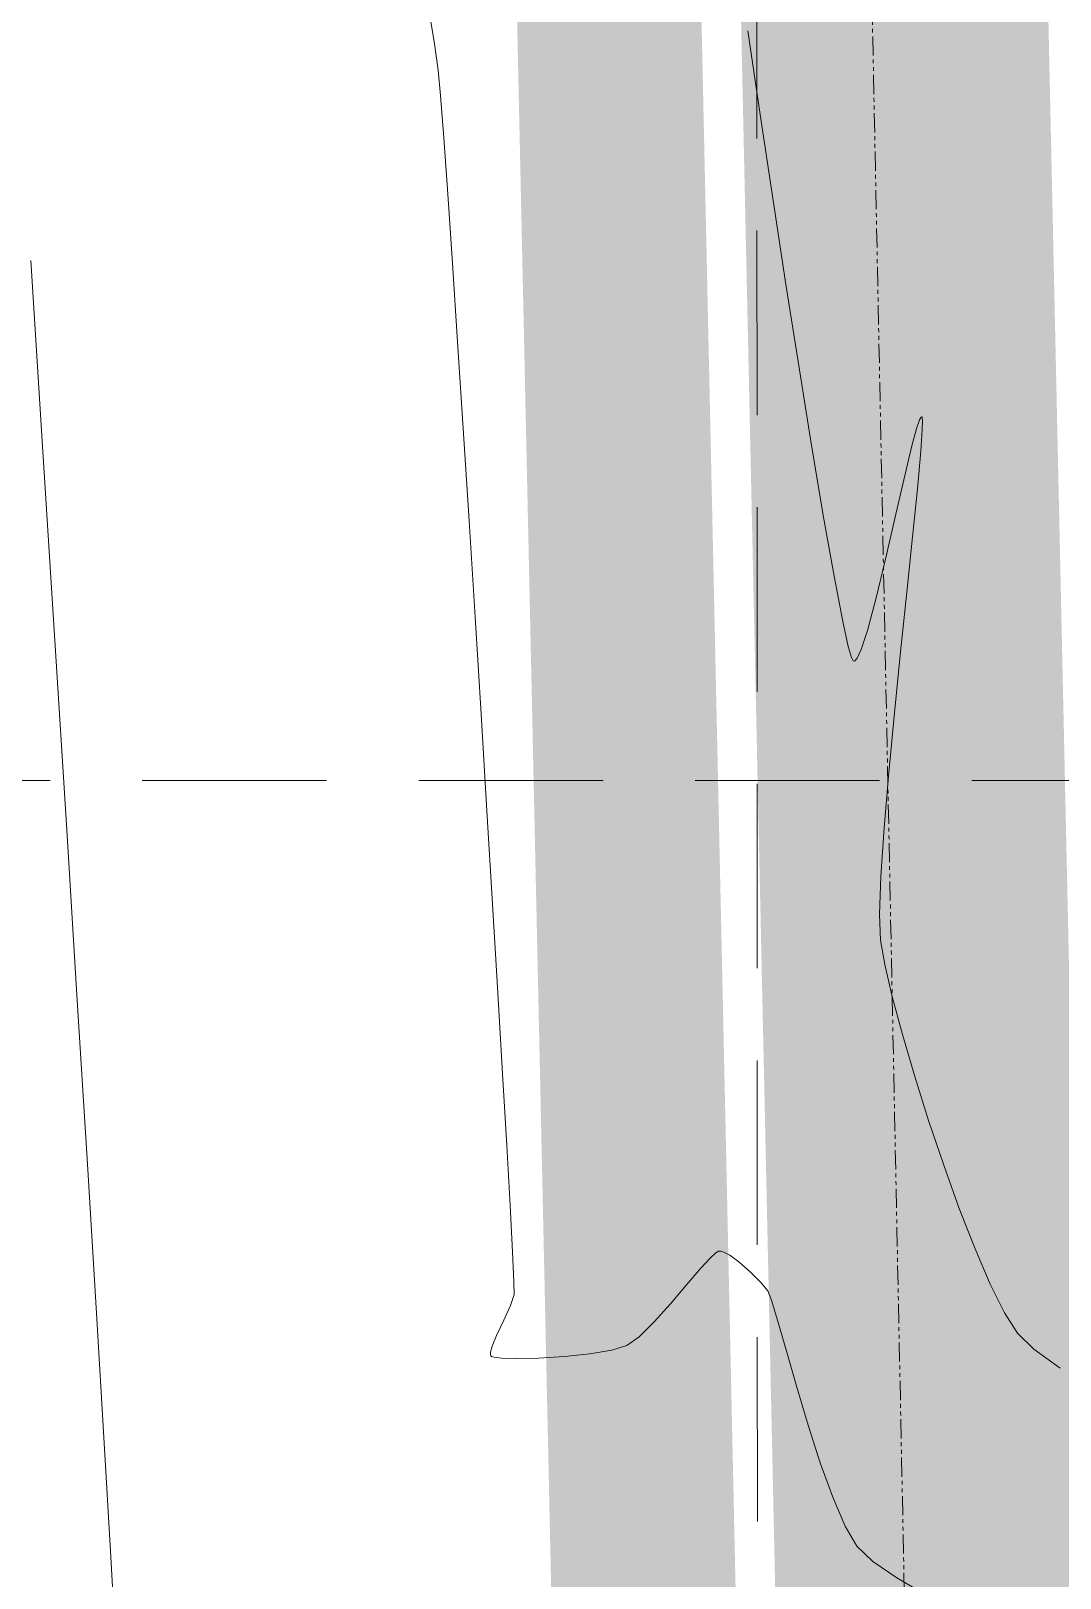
# Model space of a CAD drawing. Extents: x 2140663 to 2528301, y 336313 to 7007653.
# Drawn here: x 2527315.3 to 2527348.8, y 7006912.2 to 7006962.5 of the extents above; entities that cross this region are included whole.
import ezdxf

# ---------------------------------------------------------------- set-up
doc = ezdxf.new("R2010")
doc.units = 0
doc.header["$MEASUREMENT"] = 0
doc.linetypes.add('HIDDEN', pattern=[0.375, 0.25, -0.125])
doc.linetypes.add('PHANTOM2', pattern=[1.25, 0.625, -0.125, 0.125, -0.125, 0.125, -0.125])
for name, color, linetype in [('1 EXISTING CONTOURS', 43, 'Continuous'), ('1 SILT FENCE', 200, 'Continuous'), ('GRID', 254, 'HIDDEN'), ('LIMITS OF DISTURBANCE', 1, 'HIDDEN'), ('xdrc002pt$0$v-prop-line', 3, 'PHANTOM2')]:
    doc.layers.add(name, color=color, linetype=linetype)

msp = doc.modelspace()

# ---------------------------------------------------------------- linework, layer by layer
at = {"layer": '1 EXISTING CONTOURS', "color": 43, "lineweight": 0, "extrusion": (0.9861016082344177, 0.1661433665166774, 0), "elevation": 3656362.93537411}
msp.add_lwpolyline([(6489679.182845888, 600), (6489677.81232789, 600)], dxfattribs=at)
at = {"layer": '1 EXISTING CONTOURS', "color": 43, "lineweight": 0, "extrusion": (0.9893972987971068, 0.1452342422880654, 0), "elevation": 3518192.936114548}
msp.add_lwpolyline([(6565613.672265488, 601), (6565610.92652899, 601)], dxfattribs=at)
at = {"layer": '1 EXISTING CONTOURS', "color": 43, "lineweight": 0, "extrusion": (0.9903312599146727, 0.1387227293410027, 0), "elevation": 3474917.286902638}
msp.add_lwpolyline([(6588615.778157329, 600.0000000000007), (6588614.839179701, 600.0000000000007)], dxfattribs=at)
at = {"layer": '1 EXISTING CONTOURS', "color": 43, "lineweight": 0}
for points, elevation in [([(2527328.581769924, 7006961.245050706), (2527328.656532361, 7006960.412654253)], 600), ([(2527339.059566115, 7006959.800960376), (2527339.479987877, 7006957.000189374)], 601), ([(2527329.212301604, 7006952.401770879), (2527329.394308626, 7006949.581473838)], 600), ([(2527344.24627339, 7006949.867790184), (2527344.295991503, 7006949.95246915)], 601), ([(2527344.295991503, 7006949.95246915), (2527344.315952828, 7006949.961030512)], 601), ([(2527344.315952828, 7006949.961030512), (2527344.327835892, 7006949.946606187)], 601), ([(2527344.327835892, 7006949.946606187), (2527344.341101669, 7006949.847974292)], 601), ([(2527344.341101669, 7006949.847974292), (2527344.336595514, 7006949.536722888)], 601), ([(2527343.983940387, 7006948.973641173), (2527344.149283673, 7006949.587819407)], 601), ([(2527315.718333462, 7006948.839270432), (2527316.105604243, 7006942.686291289)], 599), ([(2527340.744539422, 7006948.963365289), (2527341.12495384, 7006946.696376664)], 601), ([(2527343.141868982, 7006945.328985256), (2527343.445365311, 7006946.655254939)], 601), ([(2527329.585095467, 7006946.575245596), (2527329.780439096, 7006943.45363579)], 600), ([(2527341.463717784, 7006944.780425955), (2527341.748171801, 7006943.30255009)], 601), ([(2527343.83374949, 7006944.258099729), (2527343.631714991, 7006942.321069944)], 601), ([(2527342.552963135, 7006943.0063873), (2527342.83863463, 7006944.068423074)], 601), ([(2527341.748171801, 7006943.30255009), (2527341.928124712, 7006942.494152103)], 601), ([(2527316.105604243, 7006942.686291289), (2527316.480618034, 7006936.695591382)], 599), ([(2527342.031063142, 7006942.135207931), (2527342.08291903, 7006942.024144019)], 601), ([(2527342.138237246, 7006942.018967411), (2527342.215469514, 7006942.105948784)], 601), ([(2527343.631714991, 7006942.321069944), (2527343.430378129, 7006940.335453159)], 601), ([(2527342.08291903, 7006942.024144019), (2527342.103512228, 7006942.00917061)], 601), ([(2527343.245122723, 7006938.394204036), (2527343.091332593, 7006936.590277236)], 601), ([(2527343.091332593, 7006936.590277236), (2527342.98439156, 7006935.016627423)], 601), ([(2527342.98439156, 7006935.016627423), (2527342.939683443, 7006933.766209255)], 601), ([(2527342.939683443, 7006933.766209255), (2527342.972592063, 7006932.931977397)], 601), ([(2527343.358135618, 7006931.098539314), (2527343.689064445, 7006929.867749671)], 601), ([(2527343.689064445, 7006929.867749671), (2527344.08964964, 7006928.505019534)], 601), ([(2527317.164845603, 7006925.64401755), (2527317.459544862, 7006920.804637765)], 599), ([(2527345.032444143, 7006925.616057508), (2527345.540980955, 7006924.205985478)], 601), ([(2527330.920699823, 7006924.297853015), (2527331.000468585, 7006922.79297769)], 600), ([(2527345.540980955, 7006924.205985478), (2527346.051829144, 7006922.896292678)], 601), ([(2527337.438113396, 7006922.60174636), (2527337.613931028, 7006922.760541798)], 600), ([(2527337.731972601, 7006922.820732419), (2527337.775139186, 7006922.818310132)], 600), ([(2527338.74342106, 7006922.139267386), (2527339.082901386, 7006921.796548542)], 600), ([(2527331.046786843, 7006921.807667549), (2527331.055431565, 7006921.412472229)], 600), ([(2527339.31106125, 7006921.52212757), (2527339.439525796, 7006921.190677634)], 600), ([(2527346.548152462, 7006921.745059041), (2527347.013114661, 7006920.810364497)], 601), ([(2527330.935016517, 7006921.04721649), (2527330.713904797, 7006920.567578035)], 600), ([(2527335.613780969, 7006920.516446739), (2527336.141064979, 7006921.108187836)], 600), ([(2527339.439525796, 7006921.190677634), (2527339.648929865, 7006920.496647052)], 600), ([(2527317.459544862, 7006920.804637765), (2527317.71295809, 7006916.570525491)], 599), ([(2527330.713904797, 7006920.567578035), (2527330.477019529, 7006920.070239303)], 600), ([(2527335.125229293, 7006920.032980567), (2527335.613780969, 7006920.516446739)], 600), ([(2527339.648929865, 7006920.496647052), (2527339.925293195, 7006919.532087866)], 600), ([(2527334.720687541, 7006919.744647774), (2527335.125229293, 7006920.032980567)], 600), ([(2527330.28057422, 7006919.528311973), (2527330.281951315, 7006919.439035228)], 600), ([(2527330.281951315, 7006919.439035228), (2527330.295620842, 7006919.409190757)], 600), ([(2527332.686802161, 7006919.389750524), (2527333.515609054, 7006919.477274751)], 600), ([(2527339.925293195, 7006919.532087866), (2527340.254635528, 7006918.389052118)], 600), ([(2527347.965810908, 7006919.630354669), (2527348.819606221, 7006919.006887007)], 601), ([(2527330.295620842, 7006919.409190757), (2527330.316682222, 7006919.3925663)], 600), ([(2527330.316682222, 7006919.3925663), (2527330.404087499, 7006919.364620404)], 600), ([(2527330.404087499, 7006919.364620404), (2527330.635891719, 7006919.335641329)], 600), ([(2527330.635891719, 7006919.335641329), (2527331.097902487, 7006919.320267049)], 600), ([(2527331.097902487, 7006919.320267049), (2527331.846150012, 7006919.33653193)], 600), ([(2527331.846150012, 7006919.33653193), (2527332.686802161, 7006919.389750524)], 600), ([(2527340.622976603, 7006917.159591851), (2527341.016336161, 7006915.935759104)], 600), ([(2527317.71295809, 7006916.570525491), (2527317.917828027, 7006913.052427799)], 599), ([(2527341.016336161, 7006915.935759104), (2527341.420733941, 7006914.809605919)], 600), ([(2527341.420733941, 7006914.809605919), (2527341.822189684, 7006913.87318434)], 600), ([(2527342.20672313, 7006913.218546407), (2527342.729694035, 7006912.718062534)], 600)]:
    msp.add_lwpolyline(points, dxfattribs=dict(at, elevation=elevation))
at = {"layer": '1 EXISTING CONTOURS', "color": 43, "lineweight": 0, "extrusion": (0.997099356955096, 0.07611092142218469, 0), "elevation": 3053303.99161849}
msp.add_lwpolyline([(6794278.408881997, 600), (6794277.03381758, 600)], dxfattribs=at)
at = {"layer": '1 EXISTING CONTOURS', "color": 43, "lineweight": 0, "extrusion": (0.9974987206463916, 0.07068452665762333, 0), "elevation": 3016290.789102961}
msp.add_lwpolyline([(6810789.642403229, 600.0000000000007), (6810787.798585719, 600.0000000000007)], dxfattribs=at)
at = {"layer": '1 EXISTING CONTOURS', "color": 43, "lineweight": 0, "extrusion": (0.9977057330935797, 0.06769985341345178, 0), "elevation": 2995900.499956666}
msp.add_lwpolyline([(6819781.576865264, 600.0000000000007), (6819779.334935958, 600.0000000000007)], dxfattribs=at)
at = {"layer": '1 EXISTING CONTOURS', "color": 43, "lineweight": 0, "extrusion": (0.988426536926297, 0.1517003002630109, 0), "elevation": 3561046.89070026}
msp.add_lwpolyline([(6542464.084107935, 601), (6542461.253466815, 601)], dxfattribs=at)
at = {"layer": '1 EXISTING CONTOURS', "color": 43, "lineweight": 0, "extrusion": (0.9980073704117938, 0.06309745322702875, 0), "elevation": 2964400.340904424}
msp.add_lwpolyline([(6833525.617262062, 599.0000000000003), (6833519.400362776, 599.0000000000003)], dxfattribs=at)
at = {"layer": '1 EXISTING CONTOURS', "color": 43, "lineweight": 0, "extrusion": (0.99783439861112, 0.06577623391761263, 0), "elevation": 2982746.964877746}
msp.add_lwpolyline([(6825542.507843076, 600), (6825539.938462621, 600)], dxfattribs=at)
at = {"layer": '1 EXISTING CONTOURS', "color": 43, "lineweight": 0, "extrusion": (0.9878658542773059, 0.1553095423757621, 0), "elevation": 3584919.649254049}
msp.add_lwpolyline([(6529410.79418907, 601), (6529408.052973088, 601)], dxfattribs=at)
at = {"layer": '1 EXISTING CONTOURS', "color": 43, "lineweight": 0, "extrusion": (0.9871685886848072, 0.1596814876998782, 0), "elevation": 3613791.430619883}
msp.add_lwpolyline([(6513472.953027131, 601.0000000000007), (6513470.389139215, 601.0000000000007)], dxfattribs=at)
at = {"layer": '1 EXISTING CONTOURS', "color": 43, "lineweight": 0, "extrusion": (0.9449059680615797, -0.327341887820073, 0), "elevation": 94434.46406677132}
msp.add_lwpolyline([(7448214.088434719, 601.0000000000007), (7448214.384729574, 601.0000000000007)], dxfattribs=at)
at = {"layer": '1 EXISTING CONTOURS', "color": 43, "lineweight": 0, "extrusion": (0.9979922323071119, 0.06333643702220475, 0), "elevation": 2966050.324886228}
msp.add_lwpolyline([(6832809.215461464, 600), (6832806.203185271, 600)], dxfattribs=at)
at = {"layer": '1 EXISTING CONTOURS', "color": 43, "lineweight": 0, "extrusion": (0.99773797158555, -0.06722306193823793, 0), "elevation": 2050598.809187806}
msp.add_lwpolyline([(7160995.442650418, 601), (7160994.752486836, 601)], dxfattribs=at)
at = {"layer": '1 EXISTING CONTOURS', "color": 43, "lineweight": 0, "extrusion": (0.9728226610543877, -0.2315514416691462, 0), "elevation": 836188.3633079277}
msp.add_lwpolyline([(7401727.800665992, 601.0000000000007), (7401728.889485159, 601.0000000000007)], dxfattribs=at)
at = {"layer": '1 EXISTING CONTOURS', "color": 43, "lineweight": 0, "extrusion": (0.9959161475260697, -0.09028303881035456, 0), "elevation": 1884414.354171566}
msp.add_lwpolyline([(7206509.825371686, 601.0000000000007), (7206508.586772612, 601.0000000000007)], dxfattribs=at)
at = {"layer": '1 EXISTING CONTOURS', "color": 43, "lineweight": 0, "extrusion": (0.9750851216297818, -0.2218310293359199, 0), "elevation": 910016.8017871818}
msp.add_lwpolyline([(7393012.629563433, 601), (7393013.920895077, 601)], dxfattribs=at)
at = {"layer": '1 EXISTING CONTOURS', "color": 43, "lineweight": 0, "extrusion": (0.9949624993325524, -0.100247817541933, 0), "elevation": 1812181.474398413}
msp.add_lwpolyline([(7225010.849353957, 601), (7225009.280458847, 601)], dxfattribs=at)
at = {"layer": '1 EXISTING CONTOURS', "color": 43, "lineweight": 0, "extrusion": (0.9847258913181546, 0.1741118001965001, 0), "elevation": 3708730.345122258}
msp.add_lwpolyline([(6459881.918031947, 601), (6459879.972362878, 601)], dxfattribs=at)
at = {"layer": '1 EXISTING CONTOURS', "color": 43, "lineweight": 0, "extrusion": (0.9946002238986035, -0.1037805117584617, 0), "elevation": 1786512.481947393}
msp.add_lwpolyline([(7231399.169643137, 601.0000000000003), (7231397.364407141, 601.0000000000003)], dxfattribs=at)
at = {"layer": '1 EXISTING CONTOURS', "color": 43, "lineweight": 0, "extrusion": (0.9722647479909671, -0.2338830045430013, 0), "elevation": 818441.2167043239}
msp.add_lwpolyline([(7403707.245482268, 601.0000000000007), (7403708.542003804, 601.0000000000007)], dxfattribs=at)
at = {"layer": '1 EXISTING CONTOURS', "color": 43, "lineweight": 0, "extrusion": (0.9980960017437175, 0.06167958578983285, 0), "elevation": 2954703.118817126}
msp.add_lwpolyline([(6837717.591506407, 600.0000000000007), (6837714.419024275, 600.0000000000007)], dxfattribs=at)
at = {"layer": '1 EXISTING CONTOURS', "color": 43, "lineweight": 0, "extrusion": (0.949394051303398, -0.3140874644899425, 0), "elevation": 198651.0226874216}
msp.add_lwpolyline([(7446155.972097069, 601), (7446156.622443781, 601)], dxfattribs=at)
at = {"layer": '1 EXISTING CONTOURS', "color": 43, "lineweight": 0, "extrusion": (0.96125258120243, 0.2756691406952652, 0), "elevation": 4361011.768255056}
msp.add_lwpolyline([(6038731.381271448, 601.0000000000007), (6038731.007858487, 601.0000000000007)], dxfattribs=at)
at = {"layer": '1 EXISTING CONTOURS', "color": 43, "lineweight": 0, "extrusion": (0.9047572464202065, -0.4259276054097995, 0), "elevation": -697818.8888021219}
msp.add_lwpolyline([(7416046.463490053, 601), (7416046.776284694, 601)], dxfattribs=at)
at = {"layer": '1 EXISTING CONTOURS', "color": 43, "lineweight": 0, "extrusion": (0.2715259983871544, -0.9624311051705775, 0), "elevation": -6057459.853830171}
msp.add_lwpolyline([(4334959.578508349, 601.0000000000007), (4334959.614588874, 601.0000000000007)], dxfattribs=at)
at = {"layer": '1 EXISTING CONTOURS', "color": 43, "lineweight": 0, "extrusion": (0.9981407350730108, 0.06095139857222233, 0), "elevation": 2949713.810349486}
msp.add_lwpolyline([(6839868.232174773, 600.0000000000007), (6839865.08560044, 600.0000000000007)], dxfattribs=at)
at = {"layer": '1 EXISTING CONTOURS', "color": 43, "lineweight": 0, "extrusion": (0.9954773270511107, -0.09499942803604697, 0), "elevation": 1850257.758462247}
msp.add_lwpolyline([(7215346.416280109, 601), (7215344.466211462, 601)], dxfattribs=at)
at = {"layer": '1 EXISTING CONTOURS', "color": 43, "lineweight": 0, "extrusion": (0.9981850249062849, 0.06022172409388316, 0), "elevation": 2944712.962174145}
msp.add_lwpolyline([(6842019.550000277, 600.0000000000003), (6842016.500007952, 600.0000000000003)], dxfattribs=at)
at = {"layer": '1 EXISTING CONTOURS', "color": 43, "lineweight": 0, "extrusion": (0.9980726862275733, 0.06205572500967246, 0), "elevation": 2957266.08549946}
msp.add_lwpolyline([(6836597.673461799, 599), (6836591.944747166, 599)], dxfattribs=at)
at = {"layer": '1 EXISTING CONTOURS', "color": 43, "lineweight": 0, "extrusion": (0.9982320738570902, 0.05943674556175589, 0), "elevation": 2939331.577569413}
msp.add_lwpolyline([(6844330.068975396, 600.0000000000007), (6844327.186239257, 600.0000000000007)], dxfattribs=at)
at = {"layer": '1 EXISTING CONTOURS', "color": 43, "lineweight": 0, "extrusion": (0.9845221486180374, 0.1752602033563907, 0), "elevation": 3716261.624233986}
msp.add_lwpolyline([(6455538.022085042, 601.0000000000003), (6455537.216954486, 601.0000000000003)], dxfattribs=at)
at = {"layer": '1 EXISTING CONTOURS', "color": 43, "lineweight": 0, "extrusion": (0.9735110693319233, 0.2286398869143682, 0), "elevation": 4062460.669134338}
msp.add_lwpolyline([(6243474.555964432, 601.0000000000003), (6243473.486876208, 601.0000000000003)], dxfattribs=at)
at = {"layer": '1 EXISTING CONTOURS', "color": 43, "lineweight": 0, "extrusion": (0.9982860583799315, 0.05852303515933065, 0), "elevation": 2933065.708352968}
msp.add_lwpolyline([(6847014.700267145, 600.0000000000007), (6847012.055461058, 600.0000000000007)], dxfattribs=at)
at = {"layer": '1 EXISTING CONTOURS', "color": 43, "lineweight": 0, "extrusion": (0.9981062672966645, 0.06151324396517811, 0), "elevation": 2953549.82826515}
msp.add_lwpolyline([(6838198.266457479, 599.0000000000007), (6838192.922437106, 599.0000000000007)], dxfattribs=at)
at = {"layer": '1 EXISTING CONTOURS', "color": 43, "lineweight": 0, "extrusion": (0.9983536564505894, 0.05735831806929866, 0), "elevation": 2925075.46156016}
msp.add_lwpolyline([(6850429.33554707, 600.0000000000007), (6850426.999344099, 600.0000000000007)], dxfattribs=at)
at = {"layer": '1 EXISTING CONTOURS', "color": 43, "lineweight": 0, "extrusion": (0.9536312420084546, 0.3009774979386536, 0), "elevation": 4519082.092871124}
msp.add_lwpolyline([(5921352.232373429, 601), (5921350.725930861, 601)], dxfattribs=at)
at = {"layer": '1 EXISTING CONTOURS', "color": 43, "lineweight": 0, "extrusion": (0.9476475816469826, 0.3193181188072881, 0), "elevation": 4632470.714325286}
msp.add_lwpolyline([(5833070.586107196, 601.0000000000003), (5833069.053500185, 601.0000000000003)], dxfattribs=at)
at = {"layer": '1 EXISTING CONTOURS', "color": 43, "lineweight": 0, "extrusion": (0.9984476836863846, 0.05569760265301683, 0), "elevation": 2913676.589043302}
msp.add_lwpolyline([(6855283.01849201, 600), (6855281.061563369, 600)], dxfattribs=at)
at = {"layer": '1 EXISTING CONTOURS', "color": 43, "lineweight": 0, "extrusion": (0.9988969137108855, 0.0469569566610523, 0), "elevation": 2853566.906211108}
msp.add_lwpolyline([(6880517.780258736, 600.0000000000007), (6880516.793860513, 600.0000000000007)], dxfattribs=at)
at = {"layer": '1 EXISTING CONTOURS', "color": 43, "lineweight": 0, "extrusion": (0.7344737397314881, -0.6786371089506102, 0), "elevation": -2898894.717355296}
msp.add_lwpolyline([(6861545.166700187, 600.0000000000007), (6861545.619657656, 600.0000000000007)], dxfattribs=at)
at = {"layer": '1 EXISTING CONTOURS', "color": 43, "lineweight": 0, "extrusion": (0.5204217064423524, -0.8539093906636874, 0), "elevation": -4667995.791083841}
msp.add_lwpolyline([(5804672.021864183, 600), (5804672.122246785, 600)], dxfattribs=at)
at = {"layer": '1 EXISTING CONTOURS', "color": 43, "lineweight": 0, "extrusion": (0.238811650232541, -0.9710659069873736, 0), "elevation": -6200626.169637709}
msp.add_lwpolyline([(4127546.275545488, 600), (4127546.308832546, 600)], dxfattribs=at)
at = {"layer": '1 EXISTING CONTOURS', "color": 43, "lineweight": 0, "extrusion": (-0.2837301224936868, -0.958904175394871, 0), "elevation": -7436049.403670348}
msp.add_lwpolyline([(435399.6756712063, 600), (435399.7833054422, 600)], dxfattribs=at)
at = {"layer": '1 EXISTING CONTOURS', "color": 43, "lineweight": 0, "extrusion": (0.4713665312344213, 0.8819374089083813, 0), "elevation": 7370969.81684315}
msp.add_lwpolyline([(1073875.069230968, 600.0000000000007), (1073874.85503009, 600.0000000000007)], dxfattribs=at)
at = {"layer": '1 EXISTING CONTOURS', "color": 43, "lineweight": 0, "extrusion": (-0.586698382180535, -0.8098055373648312, 0), "elevation": -7157029.94694691}
msp.add_lwpolyline([(-2064297.842750362, 600.0000000000007), (-2064297.481120419, 600.0000000000007)], dxfattribs=at)
at = {"layer": '1 EXISTING CONTOURS', "color": 43, "lineweight": 0, "extrusion": (-0.6584748520657698, -0.7526027299956881, 0), "elevation": -6937617.736074135}
msp.add_lwpolyline([(-2711800.490479441, 600), (-2711799.981167897, 600)], dxfattribs=at)
at = {"layer": '1 EXISTING CONTOURS', "color": 43, "lineweight": 0, "extrusion": (0.9182945313932271, 0.3958979080688523, 0), "elevation": 5094874.174974982}
msp.add_lwpolyline([(5433847.962674328, 601), (5433846.709009411, 601)], dxfattribs=at)
at = {"layer": '1 EXISTING CONTOURS', "color": 43, "lineweight": 0, "extrusion": (0.7596365341245487, -0.6503478577063536, 0), "elevation": -2637079.268254606}
msp.add_lwpolyline([(6966361.714991627, 600.0000000000007), (6966362.436014859, 600.0000000000007)], dxfattribs=at)
at = {"layer": '1 EXISTING CONTOURS', "color": 43, "lineweight": 0, "extrusion": (0.7622123344976222, -0.6473270866723291, 0), "elevation": -2609403.047364729}
msp.add_lwpolyline([(6976774.836749795, 600.0000000000007), (6976775.641194358, 600.0000000000007)], dxfattribs=at)
at = {"layer": '1 EXISTING CONTOURS', "color": 43, "lineweight": 0, "extrusion": (0.7689432786324631, 0.6393170060665978, 0), "elevation": 6423024.665334357}
msp.add_lwpolyline([(3772154.563563689, 600.0000000000007), (3772154.206683045, 600.0000000000007)], dxfattribs=at)
at = {"layer": '1 EXISTING CONTOURS', "color": 43, "lineweight": 0, "extrusion": (0.9497209559378352, -0.3130975979667117, 0), "elevation": 206409.0025492711}
msp.add_lwpolyline([(7445921.384756709, 600.0000000000007), (7445921.000164017, 600.0000000000007)], dxfattribs=at)
at = {"layer": '1 EXISTING CONTOURS', "color": 43, "lineweight": 0, "extrusion": (0.8455611733147935, 0.5338785462841805, 0), "elevation": 5877871.201948643}
msp.add_lwpolyline([(4575483.832418329, 601.0000000000007), (4575483.051782294, 601.0000000000007)], dxfattribs=at)
at = {"layer": '1 EXISTING CONTOURS', "color": 43, "lineweight": 0, "extrusion": (0.9232870814185037, -0.3841106159502772, 0), "elevation": -357980.804186584}
msp.add_lwpolyline([(7440173.247621862, 600), (7440172.873258792, 600)], dxfattribs=at)
at = {"layer": '1 EXISTING CONTOURS', "color": 43, "lineweight": 0, "extrusion": (-0.6963137033050321, -0.7177375750158493, 0), "elevation": -6788956.525435946}
msp.add_lwpolyline([(-3065042.303066123, 601.0000000000007), (-3065041.556370626, 601.0000000000007)], dxfattribs=at)
at = {"layer": '1 EXISTING CONTOURS', "color": 43, "lineweight": 0, "extrusion": (0.96585853009959, -0.2590700674216521, 0), "elevation": 625760.3952537258}
msp.add_lwpolyline([(7422448.825547665, 600), (7422448.622326661, 600)], dxfattribs=at)
at = {"layer": '1 EXISTING CONTOURS', "color": 43, "lineweight": 0, "extrusion": (0.1649328201860576, -0.9863048032051116, 0), "elevation": -6494118.091827394}
msp.add_lwpolyline([(3648392.175950013, 600.0000000000003), (3648392.898558024, 600.0000000000003)], dxfattribs=at)
at = {"layer": '1 EXISTING CONTOURS', "color": 43, "lineweight": 0, "extrusion": (-0.2882063939658032, 0.9575683132169883, 0), "elevation": 5981210.294535253}
msp.add_lwpolyline([(-4439534.203651771, 600), (-4439534.717836218, 600)], dxfattribs=at)
at = {"layer": '1 EXISTING CONTOURS', "color": 43, "lineweight": 0, "extrusion": (0.9579327994086589, 0.2869925988890482, 0), "elevation": 4431955.843858735}
msp.add_lwpolyline([(5986828.999697949, 600), (5986827.716246472, 600)], dxfattribs=at)
at = {"layer": '1 EXISTING CONTOURS', "color": 43, "lineweight": 0, "extrusion": (0.8622493069616409, 0.5064840892310141, 0), "elevation": 5728089.126018152}
msp.add_lwpolyline([(4761648.210105908, 600), (4761647.450884733, 600)], dxfattribs=at)
at = {"layer": '1 EXISTING CONTOURS', "color": 43, "lineweight": 0, "extrusion": (0.9984695709368665, 0.05530385079856631, 0), "elevation": 2910959.311044801}
msp.add_lwpolyline([(6856419.056001415, 599.0000000000007), (6856416.360540161, 599.0000000000007)], dxfattribs=at)
at = {"layer": '1 EXISTING CONTOURS', "color": 43, "lineweight": 0, "extrusion": (0.5648483902864578, 0.8251947018678667, 0), "elevation": 7209632.723965635}
msp.add_lwpolyline([(1872293.539327542, 600), (1872292.601358177, 600)], dxfattribs=at)
at = {"layer": '1 EXISTING CONTOURS', "color": 43, "lineweight": 0, "extrusion": (-0.5028424459760552, -0.8643780854029203, 0), "elevation": -7327476.93109059}
msp.add_lwpolyline([(-1338792.524595182, 600.0000000000007), (-1338791.42909959, 600.0000000000007)], dxfattribs=at)
at = {"layer": '1 SILT FENCE', "color": 200, "linetype": 'Continuous', "lineweight": 0, "const_width": 10}
msp.add_lwpolyline([(2527349.882174684, 7006666.896567727), (2527332.665792525, 7007457.699583834), (2527360.286020877, 7007457.772928173)], dxfattribs=at)
at = {"layer": 'GRID', "color": 253, "linetype": 'HIDDEN', "lineweight": 0, "ltscale": 24}
for p, q in [((2527339.208465025, 7006032.020494846), (2527338.773547749, 7007623.404141763)), ((2527228.947377252, 7006938.126188649), (2528272.331315909, 7006938.126188649))]:
    msp.add_line(p, q, dxfattribs=at)
at = {"layer": 'LIMITS OF DISTURBANCE', "ltscale": 70, "const_width": 6}
msp.add_lwpolyline([(2527323.279507909, 7007478.034385583), (2527323.279507909, 7007463.102355542), (2527345.362386929, 7006446.874516389, 0.3527120601780434), (2527681.725039883, 7006131.321992346), (2528205.897920626, 7006144.525554366), (2528183.386823632, 7007495.015237641)], format="xyb", close=True, dxfattribs=at)
at = {"layer": 'xdrc002pt$0$v-prop-line', "color": 7, "lineweight": 0}
msp.add_line((2527352.351449143, 7006488.063281032), (2527332.689739998, 7007456.483707082), dxfattribs=at)

doc.saveas('drawing.dxf')
